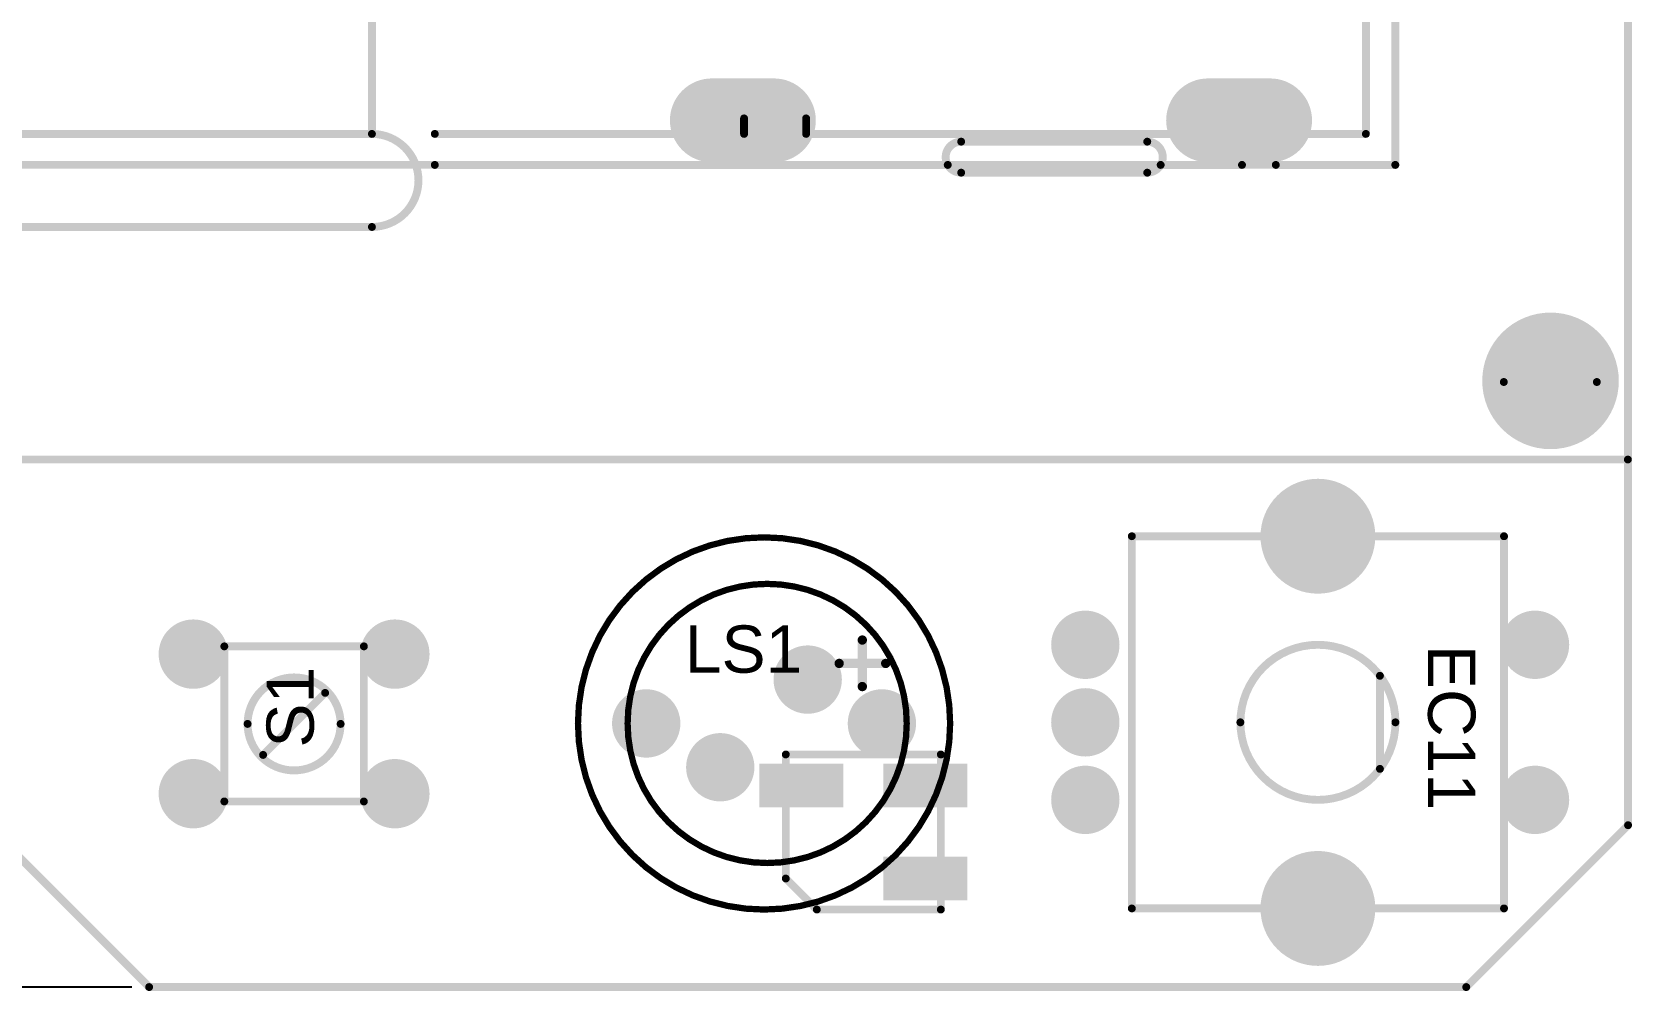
# Model space of a CAD drawing. Header units: millimetres. Extents: x 188 to 468, y 62 to 189.
# Drawn here: x 264.5 to 316.1, y 61.5 to 92.5 of the extents above; entities that cross this region are included whole.
import ezdxf

# ---------------------------------------------------------------- set-up
doc = ezdxf.new("R2010")
doc.units = ezdxf.units.MM
for name, color, linetype in [('BottomOverlay', 54, 'Continuous'), ('BottomSolder', 6, 'Continuous'), ('KeepOutLayer', 6, 'Continuous'), ('Mechanical15', 56, 'Continuous'), ('Mechanical8', 56, 'Continuous'), ('TopOverlay', 2, 'Continuous'), ('TopPaste', 8, 'Continuous'), ('TopSolder', 216, 'Continuous')]:
    doc.layers.add(name, color=color, linetype=linetype)
doc.styles.get("Standard").update_dxf_attribs({"font": 'arial.ttf'})
doc.dimstyles.new('ISO-25', dxfattribs={"dimtxt": 2.5, "dimasz": 2.5, "dimexe": 1.25, "dimexo": 0.625, "dimtad": 1, "dimtxsty": 'Standard', "dimcen": 2.5, "dimadec": 0, "dimazin": 0, "dimtfac": 1, "dimtmove": 0, "dimatfit": 3, "dimfxl": 1, "dimarcsym": 0})

# ---------------------------------------------------------------- blocks, each defined once
blk = doc.blocks.new('*D5')
at = {"color": 0, "lineweight": -2}
for p, q in [((222.317, 148.675), (190.27, 148.675)), ((191.52, 146.175), (191.52, 64.171)), ((267.764, 61.671), (190.27, 61.671))]:
    blk.add_line(p, q, dxfattribs=at)
at = {"color": 0}
for points in [[(191.103, 146.175), (191.937, 146.175), (191.52, 148.675)], [(191.103, 64.171), (191.937, 64.171), (191.52, 61.671)]]:
    blk.add_solid(points, dxfattribs=at)
at = {"layer": 'Defpoints', "color": 0}
for p in [(222.942, 148.675), (191.52, 61.671), (268.389, 61.671)]:
    blk.add_point(p, dxfattribs=at)
at = {"color": 0, "insert": (189.618, 105.173), "char_height": 2.5, "attachment_point": 5, "rotation": 90}
blk.add_mtext('87', dxfattribs=at)

msp = doc.modelspace()

# ---------------------------------------------------------------- linework, layer by layer
at = {"layer": 'BottomOverlay', "const_width": 0.254}
msp.add_lwpolyline([(275.509, 89.177), (275.509, 102.257)], dxfattribs=at)
at = {"layer": 'BottomOverlay', "const_width": 0.127}
msp.add_lwpolyline([(275.445, 89.177, 1), (275.572, 89.177, 1)], format="xyb", close=True, dxfattribs=at)
at = {"layer": 'BottomSolder', "const_width": 2.703}
for points in [[(286.47, 89.614), (288.47, 89.614)], [(302.47, 89.614), (304.47, 89.614)]]:
    msp.add_lwpolyline(points, dxfattribs=at)
at = {"layer": 'BottomSolder'}
for points, const_width in [([(285.794, 89.614, 1), (287.146, 89.614, 1)], 1.352), ([(287.794, 89.614, 1), (289.146, 89.614, 1)], 1.352), ([(301.794, 89.614, 1), (303.146, 89.614, 1)], 1.352), ([(303.794, 89.614, 1), (305.146, 89.614, 1)], 1.352), ([(312.411, 81.215, 1), (314.613, 81.215, 1)], 2.202), ([(305.086, 76.206, 1), (306.938, 76.206, 1)], 1.852), ([(297.961, 72.706, 1), (299.063, 72.706, 1)], 1.102), ([(312.461, 72.706, 1), (313.563, 72.706, 1)], 1.102), ([(269.19, 72.405, 1), (270.308, 72.405, 1)], 1.118), ([(275.69, 72.405, 1), (276.808, 72.405, 1)], 1.118), ([(289.009, 71.584, 1), (290.111, 71.584, 1)], 1.102), ([(283.802, 70.17, 1), (284.904, 70.17, 1)], 1.102), ([(291.402, 70.17, 1), (292.504, 70.17, 1)], 1.102), ([(297.961, 70.206, 1), (299.063, 70.206, 1)], 1.102), ([(286.19, 68.758, 1), (287.291, 68.758, 1)], 1.102), ([(269.19, 67.905, 1), (270.308, 67.905, 1)], 1.118), ([(275.69, 67.905, 1), (276.808, 67.905, 1)], 1.118), ([(297.961, 67.706, 1), (299.063, 67.706, 1)], 1.102), ([(312.461, 67.706, 1), (313.563, 67.706, 1)], 1.102), ([(305.086, 64.206, 1), (306.938, 64.206, 1)], 1.852)]:
    msp.add_lwpolyline(points, format="xyb", close=True, dxfattribs=dict(at, const_width=const_width))
at = {"layer": 'KeepOutLayer', "const_width": 0.254}
for points in [[(316.012, 66.889), (316.012, 148.768)], [(263.509, 89.177), (275.509, 89.177)], [(294.509, 88.927), (300.509, 88.927)], [(294.509, 87.927), (300.509, 87.927)], [(263.509, 86.177), (275.509, 86.177)], [(263.144, 66.853), (268.326, 61.671)], [(310.794, 61.671), (316.012, 66.889)], [(268.326, 61.671), (310.794, 61.671)]]:
    msp.add_lwpolyline(points, dxfattribs=at)
at = {"layer": 'KeepOutLayer', "const_width": 0.127}
for points in [[(275.445, 89.177, 1), (275.572, 89.177, 1)], [(275.445, 89.177, 1), (275.572, 89.177, 1)], [(294.445, 88.927, 1), (294.572, 88.927, 1)], [(294.445, 88.927, 1), (294.572, 88.927, 1)], [(300.445, 88.927, 1), (300.572, 88.927, 1)], [(300.445, 88.927, 1), (300.572, 88.927, 1)], [(294.445, 87.927, 1), (294.572, 87.927, 1)], [(294.445, 87.927, 1), (294.572, 87.927, 1)], [(300.445, 87.927, 1), (300.572, 87.927, 1)], [(300.445, 87.927, 1), (300.572, 87.927, 1)], [(275.445, 86.177, 1), (275.572, 86.177, 1)], [(275.445, 86.177, 1), (275.572, 86.177, 1)], [(315.949, 66.889, 1), (316.076, 66.889, 1)], [(315.949, 66.889, 1), (316.076, 66.889, 1)], [(268.262, 61.671, 1), (268.389, 61.671, 1)], [(268.262, 61.671, 1), (268.389, 61.671, 1)], [(310.731, 61.671, 1), (310.858, 61.671, 1)], [(310.731, 61.671, 1), (310.858, 61.671, 1)]]:
    msp.add_lwpolyline(points, format="xyb", close=True, dxfattribs=at)
at = {"layer": 'KeepOutLayer', "const_width": 0.254}
for points in [[(275.509, 89.177, -1), (275.509, 86.177)], [(294.509, 87.927, -1), (294.509, 88.927)], [(300.509, 88.927, -1), (300.509, 87.927)]]:
    msp.add_lwpolyline(points, format="xyb", dxfattribs=at)
at = {"layer": 'Mechanical15', "const_width": 0.254}
for points in [[(316.006, 78.678), (316.006, 148.678)], [(308.506, 88.178), (308.506, 139.178)], [(230.506, 88.178), (308.506, 88.178)], [(223.006, 78.678), (316.006, 78.678)]]:
    msp.add_lwpolyline(points, dxfattribs=at)
at = {"layer": 'Mechanical15'}
for points, const_width in [([(308.442, 88.178, 1), (308.569, 88.178, 1)], 0.127), ([(308.442, 88.178, 1), (308.569, 88.178, 1)], 0.127), ([(315.006, 81.178, 1), (312.006, 81.178, 1)], 0.254), ([(311.942, 81.178, 1), (312.069, 81.178, 1)], 0.127), ([(314.942, 81.178, 1), (315.069, 81.178, 1)], 0.127), ([(315.942, 78.678, 1), (316.069, 78.678, 1)], 0.127), ([(315.942, 78.678, 1), (316.069, 78.678, 1)], 0.127)]:
    msp.add_lwpolyline(points, format="xyb", close=True, dxfattribs=dict(at, const_width=const_width))
at = {"layer": 'Mechanical8', "const_width": 0.254}
for points in [[(288.853, 69.17), (293.853, 69.17)], [(288.853, 65.17), (288.853, 69.17)], [(293.853, 64.17), (293.853, 69.17)], [(288.853, 65.17), (289.853, 64.17)], [(289.853, 64.17), (293.853, 64.17)]]:
    msp.add_lwpolyline(points, dxfattribs=at)
at = {"layer": 'Mechanical8', "const_width": 0.127}
for points in [[(288.79, 69.17, 1), (288.917, 69.17, 1)], [(288.79, 69.17, 1), (288.917, 69.17, 1)], [(293.79, 69.17, 1), (293.917, 69.17, 1)], [(293.79, 69.17, 1), (293.917, 69.17, 1)], [(288.79, 65.17, 1), (288.917, 65.17, 1)], [(288.79, 65.17, 1), (288.917, 65.17, 1)], [(289.79, 64.17, 1), (289.917, 64.17, 1)], [(289.79, 64.17, 1), (289.917, 64.17, 1)], [(293.79, 64.17, 1), (293.917, 64.17, 1)], [(293.79, 64.17, 1), (293.917, 64.17, 1)]]:
    msp.add_lwpolyline(points, format="xyb", close=True, dxfattribs=at)
at = {"layer": 'TopOverlay'}
for points, const_width in [([(308.509, 88.177), (308.509, 139.177)], 0.254), ([(307.559, 89.177), (307.559, 138.177)], 0.254), ([(287.509, 89.677), (289.509, 89.677)], 0.254), ([(287.509, 89.177), (287.509, 89.677)], 0.254), ([(289.509, 89.177), (289.509, 89.677)], 0.254), ([(277.535, 89.177), (307.559, 89.177)], 0.254), ([(287.509, 89.177), (289.509, 89.177)], 0.254), ([(277.535, 88.177), (294.076, 88.177)], 0.254), ([(300.942, 88.177), (303.563, 88.177)], 0.254), ([(304.654, 88.177), (308.509, 88.177)], 0.254), ([(300.012, 64.206), (300.012, 76.206)], 0.254), ([(300.012, 76.206), (312.012, 76.206)], 0.254), ([(312.012, 64.206), (312.012, 76.206)], 0.254), ([(270.749, 67.655), (270.749, 72.655)], 0.254), ([(270.749, 72.655), (275.249, 72.655)], 0.254), ([(275.249, 67.655), (275.249, 72.655)], 0.254), ([(291.321, 71.359), (291.321, 72.859)], 0.3), ([(290.575, 72.105), (292.075, 72.105)], 0.3), ([(308.012, 68.706), (308.012, 71.706)], 0.254), ([(271.999, 69.155), (273.999, 71.155)], 0.254), ([(270.749, 67.655), (275.249, 67.655)], 0.254), ([(300.012, 64.206), (312.012, 64.206)], 0.254)]:
    msp.add_lwpolyline(points, dxfattribs=dict(at, const_width=const_width))
for points, const_width in [([(287.445, 89.677, 1), (287.572, 89.677, 1)], 0.127), ([(287.445, 89.677, 1), (287.572, 89.677, 1)], 0.127), ([(289.445, 89.677, 1), (289.572, 89.677, 1)], 0.127), ([(289.445, 89.677, 1), (289.572, 89.677, 1)], 0.127), ([(277.472, 89.177, 1), (277.599, 89.177, 1)], 0.127), ([(287.445, 89.177, 1), (287.572, 89.177, 1)], 0.127), ([(287.445, 89.177, 1), (287.572, 89.177, 1)], 0.127), ([(289.445, 89.177, 1), (289.572, 89.177, 1)], 0.127), ([(289.445, 89.177, 1), (289.572, 89.177, 1)], 0.127), ([(307.495, 89.177, 1), (307.622, 89.177, 1)], 0.127), ([(307.495, 89.177, 1), (307.622, 89.177, 1)], 0.127), ([(277.472, 88.177, 1), (277.599, 88.177, 1)], 0.127), ([(294.012, 88.177, 1), (294.139, 88.177, 1)], 0.127), ([(300.878, 88.177, 1), (301.005, 88.177, 1)], 0.127), ([(303.5, 88.177, 1), (303.627, 88.177, 1)], 0.127), ([(304.591, 88.177, 1), (304.718, 88.177, 1)], 0.127), ([(308.445, 88.177, 1), (308.572, 88.177, 1)], 0.127), ([(308.445, 88.177, 1), (308.572, 88.177, 1)], 0.127), ([(294.153, 70.17, 1), (282.153, 70.17, 1)], 0.203), ([(299.948, 76.206, 1), (300.075, 76.206, 1)], 0.127), ([(299.948, 76.206, 1), (300.075, 76.206, 1)], 0.127), ([(311.949, 76.206, 1), (312.076, 76.206, 1)], 0.127), ([(311.949, 76.206, 1), (312.076, 76.206, 1)], 0.127), ([(292.753, 70.17, 1), (283.753, 70.17, 1)], 0.203), ([(270.686, 72.655, 1), (270.813, 72.655, 1)], 0.127), ([(270.686, 72.655, 1), (270.813, 72.655, 1)], 0.127), ([(275.186, 72.655, 1), (275.313, 72.655, 1)], 0.127), ([(275.186, 72.655, 1), (275.313, 72.655, 1)], 0.127), ([(291.246, 72.859, 1), (291.396, 72.859, 1)], 0.15), ([(308.512, 70.206, 1), (303.512, 70.206, 1)], 0.254), ([(290.5, 72.105, 1), (290.65, 72.105, 1)], 0.15), ([(292, 72.105, 1), (292.15, 72.105, 1)], 0.15), ([(274.499, 70.155, 1), (271.499, 70.155, 1)], 0.254), ([(307.948, 71.706, 1), (308.075, 71.706, 1)], 0.127), ([(273.936, 71.155, 1), (274.063, 71.155, 1)], 0.127), ([(291.246, 71.359, 1), (291.396, 71.359, 1)], 0.15), ([(271.436, 70.155, 1), (271.563, 70.155, 1)], 0.127), ([(274.436, 70.155, 1), (274.563, 70.155, 1)], 0.127), ([(282.102, 70.17, 1), (282.204, 70.17, 1)], 0.102), ([(283.702, 70.17, 1), (283.804, 70.17, 1)], 0.102), ([(292.702, 70.17, 1), (292.804, 70.17, 1)], 0.102), ([(294.102, 70.17, 1), (294.204, 70.17, 1)], 0.102), ([(303.448, 70.206, 1), (303.575, 70.206, 1)], 0.127), ([(308.448, 70.206, 1), (308.575, 70.206, 1)], 0.127), ([(271.936, 69.155, 1), (272.063, 69.155, 1)], 0.127), ([(307.948, 68.706, 1), (308.075, 68.706, 1)], 0.127), ([(270.686, 67.655, 1), (270.813, 67.655, 1)], 0.127), ([(270.686, 67.655, 1), (270.813, 67.655, 1)], 0.127), ([(275.186, 67.655, 1), (275.313, 67.655, 1)], 0.127), ([(275.186, 67.655, 1), (275.313, 67.655, 1)], 0.127), ([(299.948, 64.206, 1), (300.075, 64.206, 1)], 0.127), ([(299.948, 64.206, 1), (300.075, 64.206, 1)], 0.127), ([(311.949, 64.206, 1), (312.076, 64.206, 1)], 0.127), ([(311.949, 64.206, 1), (312.076, 64.206, 1)], 0.127)]:
    msp.add_lwpolyline(points, format="xyb", close=True, dxfattribs=dict(at, const_width=const_width))
at = {"layer": 'TopPaste'}
for points in [[(290.603, 67.57), (290.603, 68.77), (288.103, 67.57), (288.103, 68.77)], [(294.603, 67.57), (294.603, 68.77), (292.103, 67.57), (292.103, 68.77)], [(294.603, 64.57), (294.603, 65.77), (292.103, 64.57), (292.103, 65.77)]]:
    msp.add_solid(points, dxfattribs=at)
at = {"layer": 'TopSolder', "const_width": 2.703}
for points in [[(286.47, 89.614), (288.47, 89.614)], [(302.47, 89.614), (304.47, 89.614)]]:
    msp.add_lwpolyline(points, dxfattribs=at)
at = {"layer": 'TopSolder'}
for points, const_width in [([(285.794, 89.614, 1), (287.146, 89.614, 1)], 1.352), ([(287.794, 89.614, 1), (289.146, 89.614, 1)], 1.352), ([(301.794, 89.614, 1), (303.146, 89.614, 1)], 1.352), ([(303.794, 89.614, 1), (305.146, 89.614, 1)], 1.352), ([(312.411, 81.215, 1), (314.613, 81.215, 1)], 2.202), ([(305.086, 76.206, 1), (306.938, 76.206, 1)], 1.852), ([(297.961, 72.706, 1), (299.063, 72.706, 1)], 1.102), ([(312.461, 72.706, 1), (313.563, 72.706, 1)], 1.102), ([(269.19, 72.405, 1), (270.308, 72.405, 1)], 1.118), ([(275.69, 72.405, 1), (276.808, 72.405, 1)], 1.118), ([(289.009, 71.584, 1), (290.111, 71.584, 1)], 1.102), ([(283.802, 70.17, 1), (284.904, 70.17, 1)], 1.102), ([(291.402, 70.17, 1), (292.504, 70.17, 1)], 1.102), ([(297.961, 70.206, 1), (299.063, 70.206, 1)], 1.102), ([(286.19, 68.758, 1), (287.291, 68.758, 1)], 1.102), ([(269.19, 67.905, 1), (270.308, 67.905, 1)], 1.118), ([(275.69, 67.905, 1), (276.808, 67.905, 1)], 1.118), ([(297.961, 67.706, 1), (299.063, 67.706, 1)], 1.102), ([(312.461, 67.706, 1), (313.563, 67.706, 1)], 1.102), ([(305.086, 64.206, 1), (306.938, 64.206, 1)], 1.852)]:
    msp.add_lwpolyline(points, format="xyb", close=True, dxfattribs=dict(at, const_width=const_width))
for points in [[(290.705, 67.469), (290.705, 68.872), (288.001, 67.469), (288.001, 68.872)], [(294.705, 67.469), (294.705, 68.872), (292.001, 67.469), (292.001, 68.872)], [(294.705, 64.469), (294.705, 65.872), (292.001, 64.469), (292.001, 65.872)]]:
    msp.add_solid(points, dxfattribs=at)

# ---------------------------------------------------------------- texts
at = {"layer": 'TopOverlay'}
msp.add_text('LS1', height=1.524, dxfattribs=at).set_placement((285.598, 71.806))
for s, rotation, p in [('EC11', 270, (309.564, 72.701)), ('S1', 90, (273.634, 69.393))]:
    msp.add_text(s, height=1.524, rotation=rotation, dxfattribs=at).set_placement(p)

# ---------------------------------------------------------------- dimensions: what is measured, and where the dimension line sits
dim = msp.add_linear_dim(base=(191.52, 61.671), p1=(222.942, 148.675), p2=(268.389, 61.671), angle=90, dimstyle='ISO-25')
dim.commit()
dim.dimension.update_dxf_attribs({"geometry": '*D5', "text_midpoint": (189.618, 105.173)})

doc.saveas('drawing.dxf')
